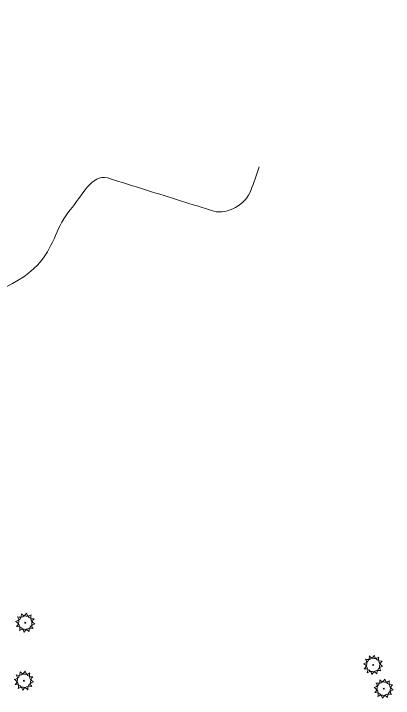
# Model space of a CAD drawing. Header units: feet. Extents: x 99089 to 101049, y 99298 to 100905.
# Drawn here: x 100195 to 100510, y 100338 to 100905 of the extents above; entities that cross this region are included whole.
import ezdxf

# ---------------------------------------------------------------- set-up
doc = ezdxf.new("R2010")
doc.units = ezdxf.units.FT
doc.header["$MEASUREMENT"] = 0
doc.layers.add('Survey Exist Trees', color=96, linetype='Continuous', lineweight=0)
doc.linetypes.add('{ Tree Line }', pattern='A,0,[2,dgnlstyle-lstyle.shx,S=0.059208,R=0,X=0,Y=0],-7.4711', length=7.4711)

# ---------------------------------------------------------------- blocks, each defined once
blk = doc.blocks.new('C Tree')
at = {"layer": 'Survey Exist Trees', "color": 3}
blk.add_circle((0, 0), 0.00164, dxfattribs=at)
for centre, start, end in [((-0.0393, 0.0294), 280.2067, 5.9716), ((-0.0193, 0.0454), 250.2113, 335.9762), ((0.0059, 0.049), 220.2113, 305.9762), ((0.0296, 0.0394), 190.2113, 275.9762), ((0.0454, 0.0193), 160.2113, 245.9762), ((-0.0454, -0.0193), 340.2113, 65.9762), ((-0.0487, 0.0058), 310.2067, 35.9716), ((-0.0296, -0.0394), 10.2113, 95.9762), ((-0.0059, -0.049), 40.2113, 125.9762), ((0.0193, -0.0454), 70.2113, 155.9762)]:
    blk.add_arc(centre, 0.0258, start, end, dxfattribs=at)
at = {"layer": 'Survey Exist Trees', "color": 3, "extrusion": (0, 0, -1)}
for centre, start, end in [((-0.049, -0.0059), 324.0728, 49.7489), ((-0.0395, -0.0296), 354.0728, 79.7489)]:
    blk.add_arc(centre, 0.0258, start, end, dxfattribs=at)

msp = doc.modelspace()

# ---------------------------------------------------------------- linework, layer by layer
at = {"layer": 'Survey Exist Trees', "linetype": '{ Tree Line }'}
msp.add_open_spline([(99935.02, 100904.6, 0), (99931.21, 100895.84, 0), (99927.41, 100887.09, 0), (99923.6, 100878.33, 0), (99919.66, 100869.27, 0), (99931.41, 100860.65, 0), (99937.3, 100852.06, 0), (99938.91, 100849.72, 0), (99941.9, 100848.84, 0), (99943.01, 100846.35, 0), (99946.62, 100838.24, 0), (99944.21, 100828.54, 0), (99943.01, 100820.08, 0), (99941.78, 100811.47, 0), (99931.02, 100802.97, 0), (99933.88, 100794.95, 0), (99935.43, 100790.6, 0), (99939.81, 100787.22, 0), (99944.15, 100784.67, 0), (99949.8, 100781.36, 0), (99955.46, 100779.04, 0), (99961.28, 100776.68, 0), (99969.73, 100773.24, 0), (99979.15, 100772, 0), (99987.54, 100768.68, 0), (99999.75, 100763.84, 0), (99999.49, 100741.8, 0), (100011.51, 100736.7, 0), (100016.67, 100734.52, 0), (100023.44, 100734.92, 0), (100028.64, 100736.7, 0), (100036.08, 100739.26, 0), (100042.36, 100746.22, 0), (100050.33, 100748.12, 0), (100060.39, 100750.52, 0), (100070.92, 100750.76, 0), (100081.16, 100750.41, 0), (100098.32, 100749.81, 0), (100115.93, 100752.54, 0), (100131.4, 100737.84, 0), (100134.82, 100734.58, 0), (100131.48, 100730.12, 0), (100132.54, 100726.42, 0), (100137.1, 100710.43, 0), (100141.86, 100693.72, 0), (100151.95, 100680.73, 0), (100165.97, 100662.67, 0), (100203.38, 100682.25, 0), (100218.17, 100700.15, 0), (100228.58, 100712.76, 0), (100231.09, 100729.7, 0), (100242.14, 100742.41, 0), (100251.36, 100753.01, 0), (100260.08, 100772.58, 0), (100272.97, 100768.68, 0), (100284, 100765.35, 0), (100295.05, 100761.84, 0), (100306.08, 100758.4, 0), (100324.35, 100752.71, 0), (100342.62, 100746.92, 0), (100360.88, 100741.27, 0), (100372.1, 100737.8, 0), (100387.8, 100747.32, 0), (100391.71, 100758.4, 0), (100393.99, 100764.87, 0), (100396.28, 100771.35, 0), (100398.56, 100777.82, 0)], degree=3, knots=[0, 0, 0, 0, 0.040247, 0.040247, 0.040247, 0.081877, 0.081877, 0.081877, 0.093222, 0.093222, 0.093222, 0.130134, 0.130134, 0.130134, 0.167701, 0.167701, 0.167701, 0.188123, 0.188123, 0.188123, 0.214679, 0.214679, 0.214679, 0.253248, 0.253248, 0.253248, 0.30941, 0.30941, 0.30941, 0.333473, 0.333473, 0.333473, 0.36792, 0.36792, 0.36792, 0.411352, 0.411352, 0.411352, 0.484111, 0.484111, 0.484111, 0.50024, 0.50024, 0.50024, 0.569987, 0.569987, 0.569987, 0.666948, 0.666948, 0.666948, 0.735218, 0.735218, 0.735218, 0.792126, 0.792126, 0.792126, 0.840839, 0.840839, 0.840839, 0.921516, 0.921516, 0.921516, 0.971069, 0.971069, 0.971069, 1, 1, 1, 1], dxfattribs=at)

# ---------------------------------------------------------------- block references
at = {"layer": 'Survey Exist Trees', "color": 3, "xscale": 228.6, "yscale": 228.6, "zscale": 228.6}
for p in [(100204.86, 100400.79, 0), (100492.85, 100365.87, 0), (100203.77, 100352.78, 0), (100501.58, 100346.23, 0)]:
    msp.add_blockref('C Tree', p, dxfattribs=at)

doc.saveas('drawing.dxf')
